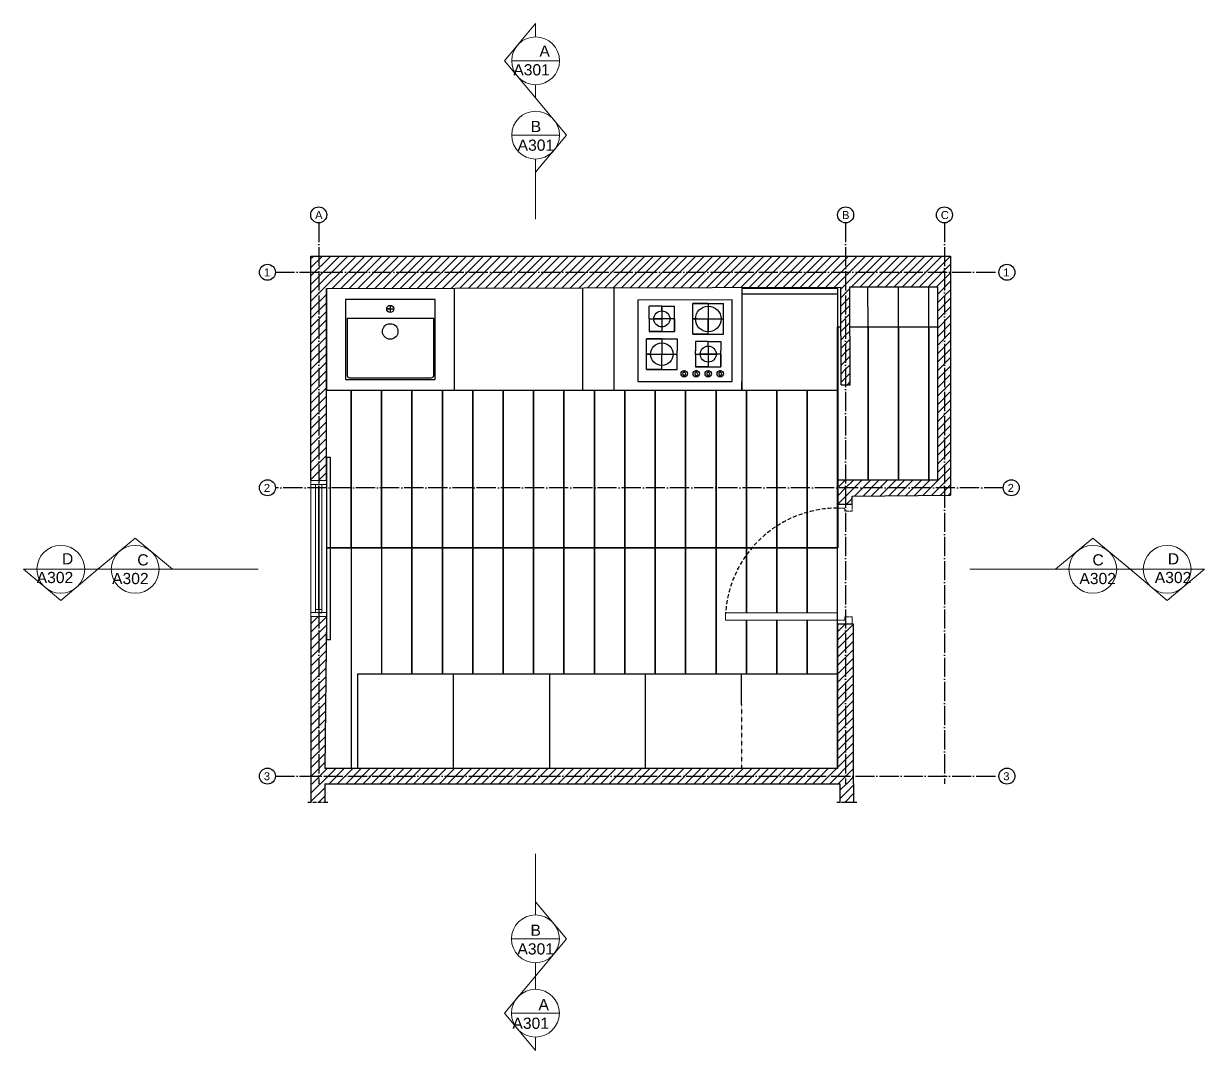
# Model space of a CAD drawing. Header units: inches. Extents: x 778 to 2370, y 491 to 2667.
# Drawn here: x 1370 to 2108, y 1532 to 2173 of the extents above; entities that cross this region are included whole.
import ezdxf

# ---------------------------------------------------------------- set-up
doc = ezdxf.new("R2010")
doc.units = ezdxf.units.IN
doc.header["$MEASUREMENT"] = 0
for name, pattern in [('ACAD_ISO04W100', [30, 24, -3, 0, -3]), ('CENTER', [2, 1.25, -0.25, 0.25, -0.25]), ('HIDDEN', [0.375, 0.25, -0.125])]:
    doc.linetypes.add(name, pattern=pattern)
for name, color, linetype in [('ACCESSORI', 2, 'Continuous'), ('ARREDI', 11, 'Continuous'), ('INFISSI', 141, 'Continuous'), ('NUMERAZIONE', 30, 'Continuous'), ('PIASTRELLE', 71, 'Continuous'), ('QUOTE', 3, 'Continuous'), ('STRUTTURA', 7, 'Continuous')]:
    doc.layers.add(name, color=color, linetype=linetype)
doc.layers.add('G-ANNO-DIM', color=3, linetype='Continuous', lineweight=18)
doc.styles.get("Standard").update_dxf_attribs({"font": 'Arial.ttf'})
pattern_1 = [(45, (516.0796, 1099.24), (-2.6516504, 2.6516504), [])]

msp = doc.modelspace()

# ---------------------------------------------------------------- hatches: boundary and pattern name
h = msp.add_hatch()
h.set_pattern_fill('ANSI31', color=256, scale=30)
h.set_pattern_definition(pattern_1)
h.paths.add_polyline_path([(1558.9, 1802.8), (1558.9, 1802.8), (1549.3, 1802.8), (1549.3, 1698.3), (1888.4, 1698.3), (1888.4, 1798.1), (1878.4, 1798.1), (1878.4, 1707.8), (1557.9, 1707.8)])
at = {"layer": 'ARREDI'}
h = msp.add_hatch(dxfattribs=at)
h.set_pattern_fill('ANSI31', color=0, scale=30)
h.set_pattern_definition(pattern_1)
h.paths.add_polyline_path([(1883.4, 2028.2), (1554.1, 2028.2), (1554.1, 1887.8), (1558.9, 1887.8), (1558.9, 1902.23), (1558.9, 2007.8), (1880.35, 2008.81), (1880.43, 1983.8), (1883.4, 1983.8)])
h.paths.add_polyline_path([(1948.99, 2028.2), (1883.4, 2028.2), (1883.4, 1947.74), (1886.25, 1947.74), (1886.05, 2008.83), (1940.73, 2009), (1940.73, 1888.1), (1883.4, 1888.1), (1883.4, 1873.1), (1887.4, 1873.1), (1887.4, 1878.1), (1948.99, 1878.61)])
h.paths.add_polyline_path([(1554.1, 2028.2), (1549.3, 2028.2), (1549.3, 1887.8), (1554.1, 1887.8)])
h = msp.add_hatch(dxfattribs=at)
h.set_pattern_fill('ANSI31', color=0, scale=30)
h.set_pattern_definition(pattern_1)
h.paths.add_polyline_path([(1883.4, 1984.05), (1880.55, 1984.05), (1880.55, 1947.74), (1883.4, 1947.74)])
h = msp.add_hatch(color=4, dxfattribs=at)
h.dxf.hatch_style = 1
h.paths.add_polyline_path([(1554.4, 1883.3), (1553.9, 1883.3), (1553.9, 1807.3), (1554.4, 1807.3)])
h = msp.add_hatch(dxfattribs=at)
h.set_pattern_fill('ANSI31', color=0, scale=30)
h.set_pattern_definition(pattern_1)
h.paths.add_polyline_path([(1883.4, 1888.1), (1878.45, 1888.1), (1878.45, 1873.1), (1883.4, 1873.1)])
at = {"layer": 'G-ANNO-DIM'}
h = msp.add_hatch(dxfattribs=at)
h.set_pattern_fill('ANSI31', scale=30)
h.paths.add_polyline_path([(1557.9, 1698.3), (1549.3, 1698.3), (1549.3, 1686.79), (1557.9, 1686.79)])
h.paths.add_polyline_path([(1888.4, 1698.3), (1879.8, 1698.3), (1879.8, 1686.79), (1888.4, 1686.79)])

# ---------------------------------------------------------------- linework, layer by layer
for p, q in [((1549.3, 1887.8), (1549.3, 2028.2)), ((1549.3, 2028.2), (1948.99, 2028.2)), ((1948.99, 2028.2), (1948.99, 1878.61)), ((1559.02, 2007.8), (1880.35, 2008.81)), ((1880.55, 1947.74), (1880.35, 2008.82)), ((1886.25, 1947.74), (1886.05, 2008.84)), ((1886.05, 2008.83), (1940.73, 2009)), ((1940.73, 2009), (1940.73, 1888.1)), ((1880.55, 1947.74), (1886.25, 1947.74)), ((1549.3, 1802.8), (1549.3, 1698.3)), ((1558.9, 1802.8), (1557.9, 1707.8)), ((1878.4, 1707.8), (1878.4, 1798.1)), ((1549.3, 1698.3), (1549.3, 1686.79)), ((1557.9, 1698.3), (1557.9, 1686.79)), ((1879.8, 1698.3), (1879.8, 1686.79)), ((1888.4, 1698.3), (1888.4, 1686.79))]:
    msp.add_line(p, q)
at = {"linetype": 'ACAD_ISO04W100', "ltscale": 0.1}
for p, q in [((1547.3, 1686.79), (1559.9, 1686.79)), ((1877.8, 1686.79), (1890.4, 1686.79))]:
    msp.add_line(p, q, dxfattribs=at)
at = {"layer": 'ACCESSORI'}
msp.add_lwpolyline([(1561.42, 1788.36), (1561.42, 1902.23), (1558.9, 1902.23), (1558.9, 1788.36)], close=True, dxfattribs=at)
at = {"layer": 'ARREDI'}
for p, q in [((1559.02, 2007.8), (1559.02, 1944.3)), ((1639.02, 1944.3), (1639.02, 2007.8)), ((1719.02, 2007.8), (1719.02, 1944.3)), ((1738.45, 2007.8), (1738.45, 1944.3)), ((1878.45, 2007.8), (1818.45, 2007.8)), ((1818.45, 2007.8), (1818.45, 1947.8)), ((1878.45, 2004.3), (1878.45, 2007.8)), ((1598.8, 1995.14), (1596.59, 1995.14)), ((1596.59, 1995.14), (1601, 1995.14)), ((1598.8, 1997.34), (1598.8, 1992.94)), ((1571.96, 1989.31), (1625.96, 1989.31)), ((1797.54, 1971.84), (1797.54, 1961.84)), ((1759, 1957.3), (1759, 1969)), ((1761.54, 1966.84), (1759, 1966.84)), ((1759, 1966.84), (1778.09, 1966.84)), ((1759, 1966.84), (1768.54, 1966.84)), ((1761.54, 1966.84), (1775.54, 1966.84)), ((1768.54, 1957.3), (1768.54, 1966.84)), ((1778.09, 1957.3), (1778.09, 1969)), ((1789.62, 1966.84), (1789.62, 1969)), ((1789.62, 1966.84), (1797.56, 1966.84)), ((1789.62, 1966.84), (1789.62, 1958.99)), ((1792.54, 1966.84), (1802.54, 1966.84)), ((1797.56, 1966.84), (1792.56, 1966.84)), ((1797.54, 1966.93), (1797.54, 1958.99)), ((1805.5, 1966.84), (1797.56, 1966.84)), ((1805.5, 1958.99), (1805.5, 1969)), ((1805.5, 1966.84), (1805.5, 1958.99)), ((1768.54, 1957.3), (1759, 1957.3)), ((1759, 1957.3), (1778.09, 1957.3)), ((1782.29, 1956.48), (1782.29, 1955.45)), ((1782.79, 1955.45), (1782.79, 1956.48)), ((1797.54, 1958.99), (1789.62, 1958.99)), ((1789.62, 1958.99), (1805.5, 1958.99)), ((1789.84, 1956.48), (1789.84, 1955.44)), ((1790.34, 1955.44), (1790.34, 1956.48)), ((1797.3, 1956.48), (1797.3, 1955.45)), ((1797.8, 1955.45), (1797.8, 1956.48)), ((1804.8, 1956.48), (1804.8, 1955.45)), ((1805.3, 1955.45), (1805.3, 1956.48)), ((1818.45, 1944.3), (1818.45, 1949.48)), ((1559.02, 1944.3), (1818.45, 1944.3)), ((1559.02, 1944.3), (1639.02, 1944.3)), ((1758.4, 1747.8), (1758.4, 1766.8)), ((1878.4, 1766.8), (1758.4, 1766.8)), ((1818.4, 1747.8), (1818.4, 1766.8))]:
    msp.add_line(p, q, dxfattribs=at)
at = {"layer": 'ARREDI', "ltscale": 5}
for p, q in [((1753.54, 2000.84), (1812.54, 2000.96)), ((1768.54, 1996.78), (1760.6, 1996.78)), ((1760.6, 1988.84), (1760.6, 1996.78)), ((1768.54, 1993.84), (1768.54, 1996.78)), ((1768.54, 1996.78), (1768.54, 1988.84)), ((1768.54, 1996.78), (1776.48, 1996.78)), ((1776.48, 1980.99), (1776.48, 1996.78)), ((1788, 1979.3), (1788, 1998.47)), ((1797.54, 1998.47), (1788, 1998.47)), ((1788, 1998.47), (1807.09, 1998.47)), ((1797.54, 1998.47), (1797.54, 1988.93)), ((1797.54, 1996.84), (1797.54, 1980.84)), ((1797.54, 1995.84), (1797.54, 1981.84)), ((1807.09, 1979.3), (1807.09, 1998.47)), ((1760.6, 1988.84), (1768.54, 1988.84)), ((1760.6, 1988.84), (1760.6, 1980.99)), ((1768.54, 1988.84), (1763.54, 1988.84)), ((1768.53, 1988.93), (1768.53, 1980.99)), ((1776.48, 1988.84), (1768.54, 1988.84)), ((1776.48, 1988.84), (1776.48, 1980.99)), ((1790.54, 1988.84), (1788, 1988.84)), ((1788, 1988.84), (1807.09, 1988.84)), ((1788, 1988.84), (1797.54, 1988.84)), ((1789.54, 1988.84), (1805.54, 1988.84)), ((1790.54, 1988.84), (1804.54, 1988.84)), ((1797.54, 1979.3), (1797.54, 1988.84)), ((1768.53, 1980.99), (1760.6, 1980.99)), ((1760.6, 1980.99), (1776.48, 1980.99)), ((1797.54, 1979.3), (1788, 1979.3)), ((1788, 1979.3), (1807.09, 1979.3)), ((1768.54, 1976.47), (1759, 1976.47)), ((1759, 1976.47), (1778.09, 1976.47)), ((1768.54, 1976.47), (1768.54, 1966.93)), ((1778.09, 1976.47), (1778.09, 1969)), ((1797.56, 1974.78), (1789.62, 1974.78)), ((1789.62, 1974.78), (1789.62, 1969)), ((1797.56, 1971.84), (1797.56, 1974.78)), ((1797.56, 1974.78), (1805.5, 1974.78)), ((1805.5, 1974.78), (1805.5, 1969))]:
    msp.add_line(p, q, dxfattribs=at)
at = {"layer": 'ARREDI', "linetype": 'Continuous', "ltscale": 5}
msp.add_line((1759, 1969), (1759, 1976.47), dxfattribs=at)
at = {"layer": 'ARREDI', "ltscale": 20}
for p, q in [((1758.4, 1766.8), (1578.4, 1766.8)), ((1578.4, 1766.8), (1578.4, 1707.8)), ((1638.4, 1707.8), (1638.4, 1766.8)), ((1698.4, 1766.8), (1698.4, 1707.8))]:
    msp.add_line(p, q, dxfattribs=at)
at = {"layer": 'ARREDI', "ltscale": 0.1}
msp.add_line((1758.4, 1707.8), (1758.4, 1747.8), dxfattribs=at)
at = {"layer": 'ARREDI', "linetype": 'HIDDEN', "ltscale": 0.1}
msp.add_line((1818.4, 1747.8), (1818.4, 1707.8), dxfattribs=at)
at = {"layer": 'ARREDI'}
msp.add_lwpolyline([(1570.96, 1951.05), (1626.96, 1951.05), (1626.96, 2001.05), (1570.96, 2001.05)], close=True, dxfattribs=at)
msp.add_lwpolyline([(1753.54, 2000.84), (1753.54, 1949.84), (1812.54, 1949.84), (1812.54, 2000.96)], dxfattribs=at)
at = {"layer": 'ARREDI', "linetype": 'Continuous'}
msp.add_lwpolyline([(1818.45, 1944.3), (1878.45, 1944.3), (1878.45, 2004.3), (1818.45, 2004.3)], close=True, dxfattribs=at)
at = {"layer": 'ARREDI'}
msp.add_lwpolyline([(1571.96, 1989.31), (1571.96, 1953.55, 0.414214), (1573.46, 1952.05), (1624.46, 1952.05, 0.414214), (1625.96, 1953.55), (1625.96, 1989.31)], format="xyb", dxfattribs=at)
for centre, radius in [((1598.8, 1995.14), 2.2), ((1598.8, 1981.03), 4.87), ((1768.54, 1966.84), 7), ((1797.56, 1966.84), 5), ((1782.54, 1954.6), 2), ((1790.04, 1954.6), 2), ((1797.54, 1954.6), 2), ((1805.04, 1954.6), 2)]:
    msp.add_circle(centre, radius, dxfattribs=at)
at = {"layer": 'ARREDI', "ltscale": 5}
for centre, radius in [((1768.54, 1988.84), 5), ((1797.54, 1988.84), 8)]:
    msp.add_circle(centre, radius, dxfattribs=at)
at = {"layer": 'ARREDI'}
for centre in [(1782.54, 1954.5), (1790.09, 1954.49), (1797.55, 1954.49), (1805.05, 1954.5)]:
    msp.add_arc(centre, 1, 104.47751, 75.52249, dxfattribs=at)
for points in [[(1782.79, 1956.48), (1782.79, 1956.65), (1782.29, 1956.65), (1782.29, 1956.48)], [(1790.34, 1956.48), (1790.34, 1956.64), (1789.84, 1956.64), (1789.84, 1956.48)], [(1797.8, 1956.48), (1797.8, 1956.64), (1797.3, 1956.64), (1797.3, 1956.48)], [(1805.3, 1956.48), (1805.3, 1956.65), (1804.8, 1956.65), (1804.8, 1956.48)]]:
    msp.add_open_spline(points, degree=3, dxfattribs=at)
at = {"layer": 'INFISSI', "lineweight": 0}
for p, q in [((1549.3, 1887.8), (1549.3, 1802.8)), ((1552.15, 1807.3), (1552.15, 1883.3)), ((1553.9, 1807.3), (1553.9, 1883.3)), ((1554.4, 1883.3), (1554.4, 1807.3)), ((1556.15, 1883.3), (1556.15, 1807.3)), ((1558.9, 1887.8), (1558.9, 1802.8))]:
    msp.add_line(p, q, dxfattribs=at)
at = {"layer": 'INFISSI', "color": 4, "lineweight": 0}
for p, q in [((1552.15, 1883.3), (1552.15, 1885.3)), ((1556.15, 1883.3), (1552.15, 1883.3)), ((1556.15, 1885.3), (1556.15, 1883.3)), ((1556.15, 1807.3), (1552.15, 1807.3)), ((1552.15, 1807.3), (1552.15, 1805.3)), ((1556.15, 1807.3), (1552.15, 1807.3)), ((1556.15, 1805.3), (1556.15, 1807.3))]:
    msp.add_line(p, q, dxfattribs=at)
at = {"layer": 'INFISSI'}
for p, q in [((1553.9, 1883.3), (1554.4, 1883.3)), ((1553.9, 1808.48), (1553.9, 1807.3)), ((1554.4, 1807.3), (1554.4, 1808.48)), ((1554.15, 1807.3), (1554.4, 1807.3)), ((1554.15, 1805.3), (1556.15, 1805.3))]:
    msp.add_line(p, q, dxfattribs=at)
at = {"layer": 'INFISSI', "color": 4, "lineweight": 0}
for points in [[(1558.9, 1887.8), (1558.9, 1885.3), (1549.3, 1885.3), (1549.3, 1887.8)], [(1558.9, 1805.3), (1558.9, 1802.8), (1549.3, 1802.8), (1549.3, 1805.3)]]:
    msp.add_lwpolyline(points, close=True, dxfattribs=at)
at = {"layer": 'INFISSI', "linetype": 'CENTER', "lineweight": 0}
for points in [[(1878.4, 1870.6), (1878.4, 1873.1), (1887.4, 1873.1), (1887.4, 1868.6), (1882.9, 1868.6), (1882.9, 1870.6), (1878.4, 1870.6)], [(1878.4, 1800.6), (1878.4, 1798.1), (1887.4, 1798.1), (1887.4, 1802.6), (1882.9, 1802.6), (1882.9, 1800.6), (1878.4, 1800.6)]]:
    msp.add_lwpolyline(points, dxfattribs=at)
at = {"layer": 'INFISSI', "linetype": 'Continuous', "lineweight": 0}
msp.add_lwpolyline([(1808.4, 1805.1), (1878.4, 1805.1), (1878.4, 1800.6), (1808.4, 1800.6), (1808.4, 1805.1)], dxfattribs=at)
at = {"layer": 'INFISSI', "linetype": 'HIDDEN', "lineweight": -2, "ltscale": 10}
msp.add_arc((1878.5, 1800.33), 70.27, 90.08643, 176.10934, dxfattribs=at)
at = {"layer": 'NUMERAZIONE', "lineweight": 0}
for p, q in [((1670.27, 2150.24), (1689.67, 2173.48)), ((1689.67, 2173.48), (1689.67, 2165.19)), ((1670.27, 2150.24), (1689.67, 2127)), ((1674.71, 2150.24), (1704.62, 2150.24)), ((1689.67, 2135.29), (1689.67, 2127)), ((1709.06, 2103.76), (1689.67, 2127)), ((1704.62, 2103.76), (1674.71, 2103.76)), ((1709.06, 2103.76), (1689.67, 2080.52)), ((1689.67, 2088.81), (1689.65, 2051.24)), ((1439.44, 1851.73), (1416.2, 1832.33)), ((1439.44, 1851.73), (1462.68, 1832.33)), ((2037.86, 1851.73), (2014.62, 1832.33)), ((2037.86, 1851.73), (2061.1, 1832.33)), ((1392.96, 1812.94), (1369.72, 1832.33)), ((1416.2, 1832.33), (1369.72, 1832.33)), ((1392.96, 1812.94), (1416.2, 1832.33)), ((1462.68, 1832.33), (1416.2, 1832.33)), ((1416.2, 1832.33), (1516.2, 1832.33)), ((2014.62, 1832.33), (1961.1, 1832.33)), ((2061.1, 1832.33), (1961.1, 1832.33)), ((2014.62, 1832.33), (2061.1, 1832.33)), ((2084.34, 1812.94), (2061.1, 1832.33)), ((2061.1, 1832.33), (2107.58, 1832.33)), ((2084.34, 1812.94), (2107.58, 1832.33)), ((1689.54, 1654.43), (1689.54, 1616.25)), ((1708.93, 1601.3), (1689.54, 1624.54)), ((1689.54, 1616.25), (1689.54, 1624.54)), ((1704.49, 1601.3), (1674.59, 1601.3)), ((1708.93, 1601.3), (1689.54, 1578.06)), ((1689.54, 1586.35), (1689.54, 1578.07)), ((1689.54, 1578.06), (1689.54, 1586.35)), ((1670.15, 1554.83), (1689.54, 1578.07)), ((1689.54, 1569.77), (1689.54, 1578.06)), ((1670.15, 1554.83), (1689.54, 1531.59)), ((1674.59, 1554.83), (1704.49, 1554.83)), ((1689.54, 1531.59), (1689.54, 1539.88))]:
    msp.add_line(p, q, dxfattribs=at)
for centre in [(1689.67, 2150.24), (1689.67, 2103.76), (1392.96, 1832.33), (1439.44, 1832.33), (2037.86, 1832.33), (2084.34, 1832.33), (1689.54, 1601.3), (1689.54, 1554.83)]:
    msp.add_circle(centre, 14.95, dxfattribs=at)
at = {"layer": 'PIASTRELLE'}
for p, q in [((1897.45, 1983.8), (1897.37, 2008.86)), ((1916.45, 1983.8), (1916.37, 2008.92)), ((1935.45, 1983.8), (1935.37, 2008.98)), ((1574.4, 1845.8), (1574.4, 1707.8))]:
    msp.add_line(p, q, dxfattribs=at)
for points in [[(1559.02, 1983.8), (1558.9, 1983.8)], [(1859.4, 1944.3), (1859.4, 1845.8), (1878.4, 1845.8), (1878.4, 1983.8)], [(1880.43, 1983.79), (1878.45, 1983.8), (1878.45, 1845.8)], [(1897.45, 1888.1), (1897.45, 1983.8), (1886.13, 1983.76)], [(1916.45, 1888.1), (1916.45, 1983.8), (1897.45, 1983.8), (1897.45, 1888.1)], [(1935.45, 1888.1), (1935.45, 1983.8), (1916.45, 1983.8), (1916.45, 1888.1)], [(1940.73, 1983.8), (1935.45, 1983.8), (1935.45, 1888.1)], [(1558.9, 1845.8), (1574.4, 1845.8), (1574.4, 1944.3)], [(1574.4, 1944.3), (1574.4, 1845.8), (1593.4, 1845.8), (1593.4, 1944.3)], [(1593.4, 1944.3), (1593.4, 1845.8), (1612.4, 1845.8), (1612.4, 1944.3)], [(1612.4, 1944.3), (1612.4, 1845.8), (1631.4, 1845.8), (1631.4, 1944.3)], [(1631.4, 1944.3), (1631.4, 1845.8), (1650.4, 1845.8), (1650.4, 1944.3)], [(1650.4, 1944.3), (1650.4, 1845.8), (1669.4, 1845.8), (1669.4, 1944.3)], [(1669.4, 1944.3), (1669.4, 1845.8), (1688.4, 1845.8), (1688.4, 1944.3)], [(1688.4, 1944.3), (1688.4, 1845.8), (1707.4, 1845.8), (1707.4, 1944.3)], [(1707.4, 1944.3), (1707.4, 1845.8), (1726.4, 1845.8), (1726.4, 1944.3)], [(1726.4, 1944.3), (1726.4, 1845.8), (1745.4, 1845.8), (1745.4, 1944.3)], [(1745.4, 1944.3), (1745.4, 1845.8), (1764.4, 1845.8), (1764.4, 1944.3)], [(1764.4, 1944.3), (1764.4, 1845.8), (1783.4, 1845.8), (1783.4, 1944.3)], [(1783.4, 1944.3), (1783.4, 1845.8), (1802.4, 1845.8), (1802.4, 1944.3)], [(1802.4, 1944.3), (1802.4, 1845.8), (1821.4, 1845.8), (1821.4, 1944.3)], [(1821.4, 1944.3), (1821.4, 1845.8), (1840.4, 1845.8), (1840.4, 1944.3)], [(1840.4, 1944.3), (1840.4, 1845.8), (1859.4, 1845.8), (1859.4, 1944.3)], [(1574.4, 1845.8), (1558.9, 1845.8)], [(1593.4, 1845.8), (1574.4, 1845.8)], [(1593.4, 1845.8), (1574.4, 1845.8)], [(1612.4, 1766.8), (1612.4, 1845.8), (1593.4, 1845.8), (1593.4, 1766.8)], [(1631.4, 1766.8), (1631.4, 1845.8), (1612.4, 1845.8), (1612.4, 1766.8)], [(1650.4, 1766.8), (1650.4, 1845.8), (1631.4, 1845.8), (1631.4, 1766.8)], [(1669.4, 1766.8), (1669.4, 1845.8), (1650.4, 1845.8), (1650.4, 1766.8)], [(1688.4, 1766.8), (1688.4, 1845.8), (1669.4, 1845.8), (1669.4, 1766.8)], [(1707.4, 1766.8), (1707.4, 1845.8), (1688.4, 1845.8), (1688.4, 1766.8)], [(1726.4, 1766.8), (1726.4, 1845.8), (1707.4, 1845.8), (1707.4, 1766.8)], [(1745.4, 1766.8), (1745.4, 1845.8), (1726.4, 1845.8), (1726.4, 1766.8)], [(1764.4, 1766.8), (1764.4, 1845.8), (1745.4, 1845.8), (1745.4, 1766.8)], [(1783.4, 1766.8), (1783.4, 1845.8), (1764.4, 1845.8), (1764.4, 1766.8)], [(1802.4, 1766.8), (1802.4, 1845.8), (1783.4, 1845.8), (1783.4, 1766.8)], [(1821.4, 1805.1), (1821.4, 1845.8), (1802.4, 1845.8), (1802.4, 1766.8)], [(1840.4, 1805.1), (1840.4, 1845.8), (1821.4, 1845.8), (1821.4, 1805.1)], [(1859.4, 1805.1), (1859.4, 1845.8), (1840.4, 1845.8), (1840.4, 1805.1)], [(1878.4, 1766.8), (1878.4, 1845.8), (1859.4, 1845.8), (1859.4, 1805.1)], [(1821.4, 1800.6), (1821.4, 1766.8)], [(1821.4, 1766.8), (1821.4, 1800.6)], [(1840.4, 1800.6), (1840.4, 1766.8)], [(1840.4, 1766.8), (1840.4, 1800.6)], [(1859.4, 1800.6), (1859.4, 1766.8)], [(1859.4, 1766.8), (1859.4, 1800.6)], [(1878.4, 1745.61), (1878.4, 1750.91)], [(1878.4, 1719.09), (1878.4, 1724.4)], [(1878.4, 1707.8), (1878.4, 1708.49)]]:
    msp.add_lwpolyline(points, dxfattribs=at)
at = {"layer": 'QUOTE', "linetype": 'ACAD_ISO04W100', "ltscale": 0.5}
for p, q in [((1554.1, 2048.89), (1554.1, 1698.3)), ((1883.4, 2048.89), (1883.4, 1698.3)), ((1945.12, 2048.89), (1945.12, 1698.3)), ((1527.09, 2018), (1979.16, 2018)), ((1981.91, 1883.32), (1527.02, 1883.32)), ((1527.09, 1703.05), (1979.16, 1703.05))]:
    msp.add_line(p, q, dxfattribs=at)
at = {"layer": 'QUOTE'}
for centre in [(1554.1, 2053.89), (1883.4, 2053.89), (1945.12, 2053.89), (1522.09, 2018), (1984.16, 2018), (1522.09, 1883.32), (1986.91, 1883.32), (1522.09, 1703.05), (1984.16, 1703.05)]:
    msp.add_circle(centre, 5, dxfattribs=at)
at = {"layer": 'STRUTTURA', "ltscale": 5}
for p, q in [((1558.9, 1887.8), (1558.9, 2007.8)), ((1559.02, 1957.8), (1559.02, 2007.8))]:
    msp.add_line(p, q, dxfattribs=at)
at = {"layer": 'STRUTTURA'}
for p, q in [((1888.4, 1798.1), (1887.4, 1798.1)), ((1698.4, 1707.8), (1638.4, 1707.8)), ((1818.4, 1707.8), (1758.4, 1707.8))]:
    msp.add_line(p, q, dxfattribs=at)
for points in [[(1940.73, 1888.1), (1878.4, 1888.1), (1878.4, 1873.1), (1887.4, 1873.1), (1887.4, 1878.1), (1948.99, 1878.61)], [(1888.4, 1698.3), (1888.4, 1798.1)], [(1555.11, 1698.3), (1555.31, 1698.3)], [(1557.9, 1698.3), (1879.8, 1698.3)], [(1883.91, 1698.3), (1884.12, 1698.3)]]:
    msp.add_lwpolyline(points, dxfattribs=at)
at = {"layer": 'STRUTTURA', "linetype": 'ByBlock'}
msp.add_lwpolyline([(1888.4, 1798.1), (1878.4, 1798.1), (1878.4, 1707.8), (1557.9, 1707.8)], dxfattribs=at)

# ---------------------------------------------------------------- texts
at = {"layer": 'NUMERAZIONE', "lineweight": 0, "char_height": 7}
for s, insert, attachment_point in [('   A\\PA301', (1698.56, 2159.78), 3), ('\\pt7,14;   B\\P\\pi-7,l7,tz;A301', (1678.43, 2093.9), 7), ('   D\\PA302', (1400.74, 1823.62), 9), ('   C  \\PA302', (1447.82, 1841.74), 3), ('   C  \\PA302', (2029.47, 1841.74), 1), ('   D\\PA302', (2076.56, 1823.62), 7), ('\\pt7,14;   B\\P\\pi-7,l7,tz;A301', (1678.3, 1591.44), 7), ('   A\\PA301', (1698, 1544.97), 9)]:
    msp.add_mtext_dynamic_manual_height_columns(s, width=18.8196, gutter_width=12.5, heights=[0], dxfattribs=dict(at, insert=insert, attachment_point=attachment_point))
at = {"layer": 'QUOTE', "char_height": 5, "attachment_point": 1}
for s, insert in [('A', (1551.85, 2056.31)), ('B', (1881.14, 2056.31)), ('C', (1942.87, 2056.31)), ('1', (1519.84, 2020.42)), ('1', (1981.91, 2020.42)), ('2', (1519.84, 1885.74)), ('2', (1984.66, 1885.74)), ('3', (1519.84, 1705.47)), ('3', (1981.91, 1705.47))]:
    msp.add_mtext_dynamic_manual_height_columns(s, width=6.7068, gutter_width=1, heights=[0], dxfattribs=dict(at, insert=insert))

doc.saveas('drawing.dxf')
